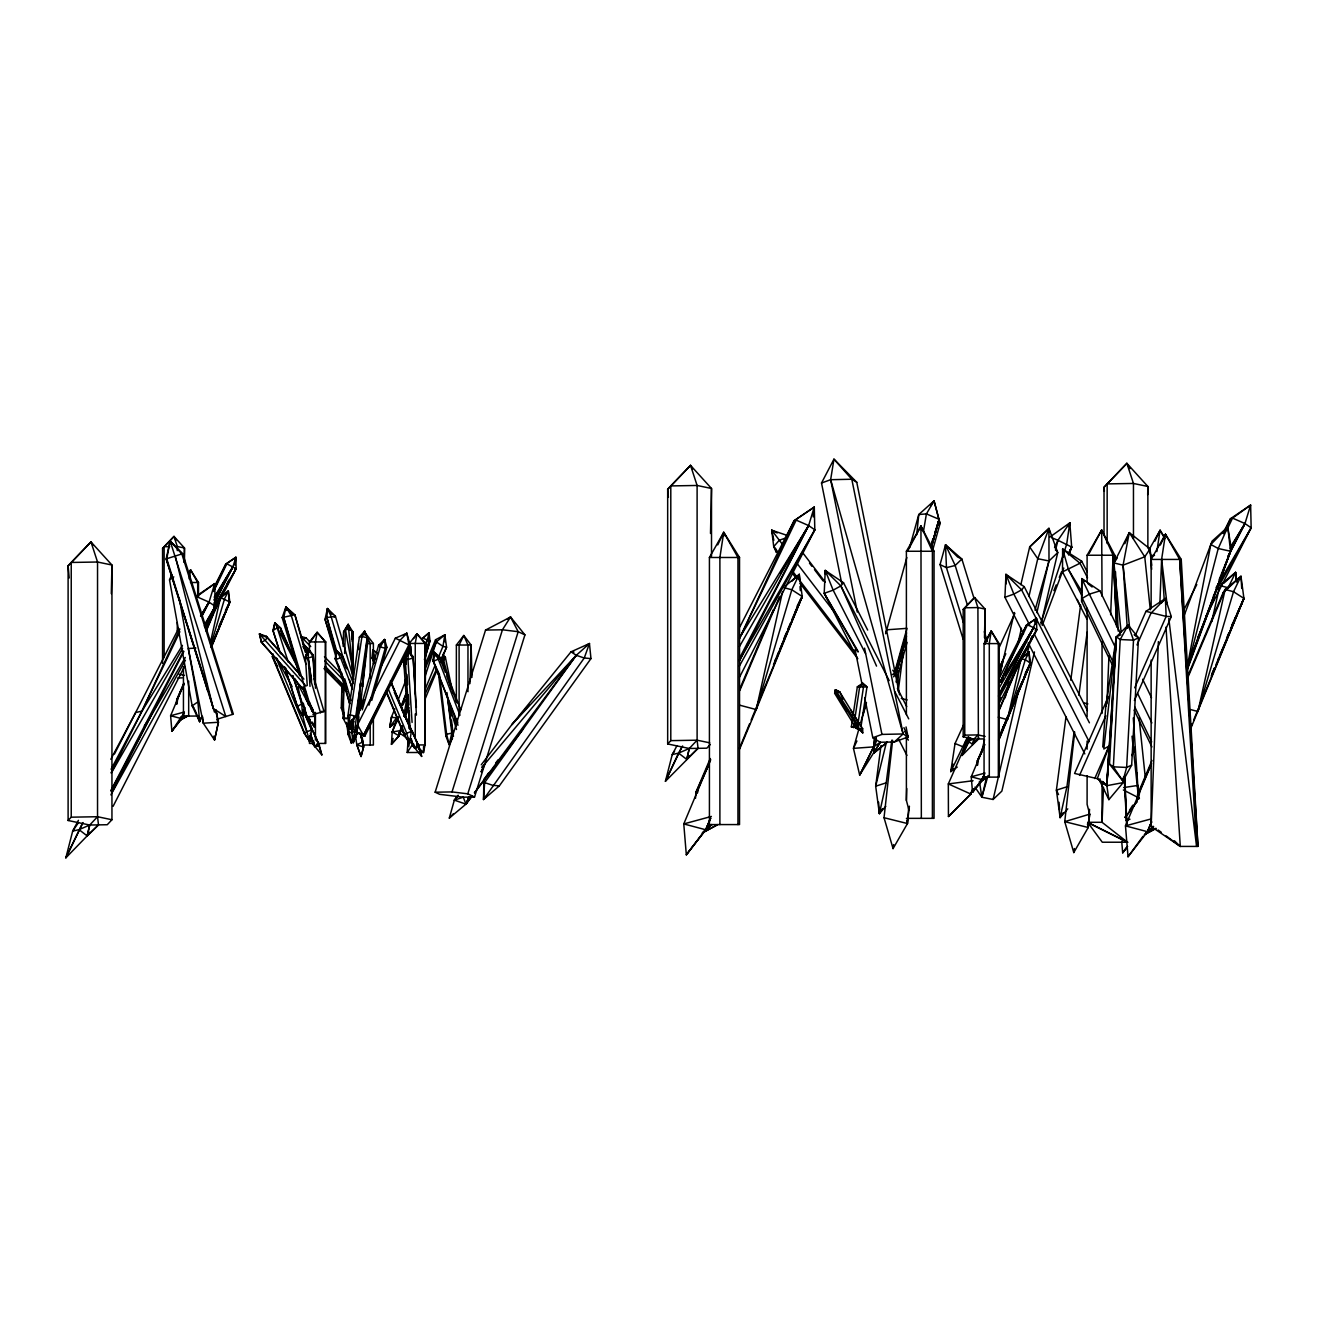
<?xml version="1.0" encoding="UTF-8"?>
<svg xmlns="http://www.w3.org/2000/svg" width="1317" height="1317" viewBox="0 0 1317 1317"><rect width="100%" height="100%" fill="white"/><g stroke="black" fill="none" stroke-linecap="round" stroke-linejoin="round"><path stroke-width="1.5" d="M424.733 687.869L425.572 643.437L409.258 643.437L416.962 633.872L425.572 643.437L425.029 744.928L423.481 752.501L407.2 752.501L408.221 738.524M1111.894 664.081L1081.652 601.49L1081.767 578.607L1099.925 590.889L1120.388 633.23M1086.937 619.122L1062.49 571.891L1062.638 549.008L1081.669 561.174L1087.315 572.072M409.85 728.647L409.357 714.423L408.961 728.564M470.811 667.258L471.14 645.034L463.798 635.469L456.373 645.034L456.373 701.829M408.286 746.426L408.402 740.368M408.682 724.218L408.912 710.077M481.265 764.815L511.836 724.679L571.018 651.833L589.44 643.536L590.971 658.599L499.341 785.887L483.52 799.501L483.866 779.516L488.558 772.98M349.976 721.914L348.495 728.581L351.853 719.658L348.495 728.581L343.194 718.423L343.786 687.704M343.556 631.995L348.182 624.373L353.368 676.823L352.561 631.403L348.182 624.373L343.556 631.995L343.128 646.367M418.674 749.258L423.481 752.501L423.597 746.426M111.303 593.671L111.945 565.026L90.972 541.913L68.105 565.783L68.105 820.491L89.721 825.035L107.253 824.722L111.945 819.75L111.945 565.026L97.54 562.013L71.233 562.458L71.233 817.182L68.105 820.491M184.166 562.326L184.479 548.004L173.992 536.447L162.567 548.382L162.567 663.422M710.505 533.484L711.509 488.492L690.536 465.378L667.67 489.233L667.67 743.957L689.285 748.484L706.817 748.188L710.34 744.451M984.474 637.708L985.116 609.08L974.629 597.523L963.188 609.458L963.188 736.812L974.004 739.084L982.762 738.919M1147.683 494.649L1147.864 486.483L1126.875 463.354L1104.025 487.224L1104.025 534.472M352.314 641.494L352.561 631.403L348.989 629.328L345.383 629.575L344.659 653.462M344 713.419L344.346 717.485L341.268 707.97L341.943 685.383M344.346 717.485L343.095 705.55L343.638 687.458M352.314 639.371L352.561 631.403L352.577 678.057M469.939 683.605L471.14 645.034L456.373 645.034M908.96 810.218L906.392 800.39L906.754 788.521M1134.447 751.727L1134.563 747.727M352.298 639.552L352.561 631.403M359.442 704.595L356.775 734.162L353.269 742.739L351.804 732.91L353.466 719.115M362.834 678.749L363.031 672.691M408.418 746.509L408.714 738.524M1158.384 641.609L1151.14 826.516L1180.295 846.419L1197.976 846.419L1181.234 559.429L1165.446 534.258L1151.14 559.429L1151.14 608.734M1159.915 602.577L1161.61 559.429L1165.446 534.258L1179.67 559.429L1197.976 846.419M1103.498 787.368L1102.049 822.302L1127.5 842.221L1088.945 823.207M1107.153 699.031L1108.947 655.899M1110.643 614.809L1113.112 555.231L1101.671 530.043L1087.101 555.231L1087.101 581.768M897.799 687.244L898.474 670.83M857.663 658.895L824.212 593.325L825.232 570.442L843.522 582.723L867.673 630.069M1023.507 633.707L1004.92 597.292L1005.958 574.393L1024.231 586.674L1087.414 710.538M364.43 634.81L364.628 631.123L359.343 637.198L347.918 715.674L348.61 725.634L355.771 716.234L367.196 637.757L364.628 631.123L361.961 636.506L348.61 725.634L351.688 720.514M1109.49 764.123L1116.355 636.852L1128.159 625.081L1138.514 637.84L1131.665 765.111L1122.924 781.047L1109.49 764.123L1113.359 766.84L1122.924 781.047L1126.644 767.432L1133.509 640.144L1128.159 625.081L1120.207 639.552L1113.359 766.84L1126.644 767.432L1131.665 765.111M1123.45 778.528L1123.154 782.611L1108.881 799.633L1106.856 785.673L1116.355 636.852L1120.849 634.778M336.263 652.837L326.912 617.591L327.423 608.536L335.407 616.158L353.812 679.374M401.257 726.424L399.051 735.775L391.445 744.335L392.203 731.939L397.75 716.794M456.736 720.086L456.489 724.136L456.373 720.086M315.125 683.556L313.248 655.092L308.688 649.215L308.162 657.924L310.022 686.371M416.386 707.427L413.061 656.59L408.484 650.73L407.957 659.422L412.089 722.44M353.351 683.49L343.013 656.689L336.609 650.812L336.065 659.521L346.404 686.305M176.412 703.887L176.676 699.969L183.787 683.177M695.508 798.3L695.886 792.422L710.258 758.51M977.049 764.963L977.296 761.045L984.425 744.253M1137.098 802.201L1137.592 794.365L1151.98 760.452M485.973 796.324L483.52 799.501L484.64 782.594L483.866 779.516M359.623 710.9L362.554 686.848L360.611 682.996L357.417 728.943L351.804 732.91L353.549 726.013M908.697 807.354L907.479 823.553L893.058 848.592L884.036 817.709L892.63 740.286M1089.554 809.28L1088.204 827.504L1073.783 852.56L1064.745 821.66L1074.688 732.022M1102.757 747.019L1105.803 706.225L1116.355 636.852L1120.207 639.552L1133.509 640.144L1138.514 637.84L1134.167 634.794M1112.404 710.225L1106.774 785.689L1123.154 782.611M1180.641 567.561L1181.234 559.429L1151.14 559.429M408.649 746.426L408.961 742.393M357.384 726.474L356.775 734.195L353.269 742.739L360.611 682.996M348.61 725.634L348.923 721.815M359.343 637.198L361.961 636.506L367.196 637.757L362.554 686.848L368.069 639.288L364.628 631.123L362.241 636.144M424.765 651.52L425.572 643.437M916.681 534.85L918.789 514.519L934.049 500.855L940.058 523.59L932.913 549.337M377.765 653.611L372.859 649.857L371.987 657.825L374.324 663.422M214.062 589.539L214.72 583.629L196.217 596.14M235.002 565.191L235.875 557.305L225.767 564.137L213.815 587.547M813.198 516.939L814.285 507.078L794.085 520.742L739.874 626.876M909.405 806.185L907.38 823.52M1035.853 624.291L1036.495 618.381L1026.404 625.196L998.796 679.243M358.882 716.909L356.775 734.195L354.833 730.342M177.005 704.068L177.729 698.306L184.034 683.457M697.533 792.916L698.026 789.064L710.604 759.382M977.626 765.144L978.366 759.366L984.655 744.533M1139.238 794.859L1139.732 791.007L1151.535 763.185M353.582 727.346L351.804 732.91L352.182 729.865L349.878 728.795L353.532 721.535M856.034 725.502L858.404 728.285L859.046 723.346L839.736 691.919L835.422 689.762L834.665 693.335L853.959 724.778L858.404 728.285L857.729 724.35L835.422 689.762L834.665 693.335L839.736 691.919L842.929 699.064M881.007 745.488L875.673 786.2L879.394 813.61L885.781 806.333M882.439 808.72L879.394 813.61L886.209 782.841L891.79 740.17M898.178 691.392L903.248 652.656M1065.98 716.876L1056.399 790.151L1060.103 817.577L1067.774 808.836M1070.787 680.231L1080.631 604.915M1063.148 812.671L1060.103 817.577L1066.918 786.792L1074.096 731.939M1078.886 695.343L1087.151 632.16M351.787 732.927L353.927 716.827M277.607 666.616L272.175 656.327L304.112 732.894L309.791 741.619L311.52 729.931L303.256 710.11M386.013 691.441L403.924 734.409L409.603 743.134L411.316 731.429L390.902 682.453M1049.962 536.99L1069.816 522.833L1066.655 544.3L1041.072 622.529M893.058 848.592L893.667 844.592M1073.783 852.56L1074.376 848.56M1122.924 781.047L1123.516 777.046M850.864 710.044L862.651 728.68L862.783 732.878L857.383 727.725L851.342 726.885L852.543 718.884M853.136 714.868L857.334 686.848L862.635 683.21L866.965 686.964L860.956 727M853.531 727.675L854.14 723.659M855.029 717.633L859.54 687.622L862.635 683.21L866.965 686.964L857.334 686.848L859.721 686.371M857.976 723.708L863.376 687.672L862.635 683.21L860.692 685.317M189.22 578.92L190.586 569.915L198.488 582.509L198.488 596.897M957.278 767.07L950.792 771.564L955.039 743.512L963.583 724.91M998.335 777.112L998.335 643.585L991.224 630.991L984.062 643.585L984.062 777.112L999.126 777.112L999.126 643.585L991.224 630.991L989.297 643.585L989.297 777.112M1156.836 551.609L1160.079 530.29L1164.294 537.007M1069.174 526.849L1069.816 522.833L1057.963 540.283L1054.555 547.724M857.301 612.076L830.648 479.701L833.957 459.156L856.758 482.269L899.577 694.866M424.749 665.776L435.532 639.766L444.833 634.843L442.956 646.367L438.248 657.693M875.163 745.126L876.151 739.1M394.804 708.925L391.363 717.288L389.717 727.247L397.125 721.551M875.081 745.109L876.068 739.084M923.349 531.969L926.411 513.893L934.049 500.855L940.058 523.59M317.397 743.43L325.776 743.43L325.776 641.939L317.15 632.358L315.438 641.939L315.438 688.264M417.209 744.928L425.029 744.928L425.029 643.437L416.962 633.872L415.25 643.437L415.25 693.796M273.557 629.97L274.858 622.776L280.455 627.732L298.646 669.415L274.858 622.776L272.948 630.382L279.517 651.257M335.127 658.714L336.609 650.812L343.013 656.689L336.065 659.521L335.127 658.714L346.947 689.318M346.848 718.687L343.194 718.423L344.297 712.53M401.669 727.017L401.01 730.54L392.203 731.939L398.672 717.024M403.743 715.888L407.002 698.29M195.887 648.063L188.298 648.524L203.262 723.198L214.556 740.039L218.359 722.292L216.762 719.362L233.339 714.143L182.75 553.667L170.14 541.007L166.765 558.704L207.724 690.915M1127.286 628.324L1123.072 565.174L1129.295 532.611L1150.037 548.959L1151.749 565.256M1187.457 665.595L1210.817 544.481L1227.757 527.047L1231.379 549.074L1188.346 663.817M391.808 716.58L389.717 727.247L396.549 717.831L391.363 717.288M300.046 675.67L283.764 617.722L285.921 606.923L294.876 614.743L307.124 655.389M408.665 645.791L410.641 654.977L410.641 646.482L408.55 643.783M1081.652 601.49L1081.767 578.607L1084.731 581.011M1000.196 673.316L1003.241 659.34L999.142 668.641L1005.809 653.759M424.65 651.141L429.062 632.736L422.066 638.794L429.062 632.736L429.968 640.885L424.551 659.916M232.45 714.423L181.845 553.947L170.14 541.007L166.156 558.902L214.49 712.168M331.917 614.38L327.423 608.536L325.036 619.319L336.461 658.566M357.368 717.995L358.998 710.62L362.834 703.508M210.341 642.811L220.021 599.515M739.693 748.945L756.205 709.567L782.578 591.547M998.286 717.189L1007.456 719.625L1021.087 658.599L1028.989 652.03L1030.47 663.077L998.961 739.891M1211.772 621.542L1219.361 587.53M1190.584 709.567L1197.927 711.509L1225.172 589.489L1240.976 576.319L1243.923 598.412L1190.058 730.26M353.17 735.429L351.392 743.232L348.116 734.507L346.684 722.407M314.714 684.61L312.886 656.706L308.688 649.215L305.379 657.117L307.24 685.581M310.203 719.757L309.643 722.16L309.38 718.094M413.061 656.59L416.419 715.131M357.631 714.472L363.311 703.541M981.28 753.522L984.54 739.611M998.977 678.041L1014.337 612.487M1020.84 584.682L1029.68 546.934L1048.941 528.397L1057.749 552.58L1040.973 624.143M1034.454 651.964L1001.858 791.105L993.1 799.485L981.873 797.229L986.532 777.343M1005.167 697.845L1008.888 681.943M1017.745 644.178L1021.465 628.275M1028.923 596.469L1037.763 558.704L1048.941 528.397L1049.698 532.019M993.1 799.485L1019.177 688.182M1027.095 654.384L1029.433 644.457M1036.874 612.652L1048.991 560.976L1048.941 528.397L1029.68 546.934L1037.763 558.704L1048.991 560.976L1057.749 552.58L1055.592 549.452M78.411 820.326L72.682 831.109L65.85 857.844L87.136 835.916L89.721 825.035L97.54 816.721L97.54 562.013L90.972 541.913L68.105 565.783L69.192 577.982M886.292 742.837L875.673 786.2L886.209 782.841M1108.239 696.38L1105.803 706.225L1107.218 702.405M347.276 627.979L348.182 624.373L350.075 629.559M1055.493 550.21L1057.963 540.283L1051.559 537.649M171.836 574.492L169.514 579.908L192.167 705.879L199.624 721.65L200.513 718.127M1187.424 667.703L1218.225 548.514L1227.757 527.047L1230.555 551.263L1187.292 669.843M963.122 639.14L940.058 564.581L945.524 544.81L961.871 559.05L974.004 598.297M424.486 659.373L429.968 640.885L422.51 638.103M863.178 714.489L866.471 702.669M906.837 557.503L885.633 633.74L886.736 629.806L907.001 628.341L894.391 673.234M909.553 547.74L918.789 514.519L926.411 513.893L939.169 519.342L931.563 546.703M895.609 675.983L906.014 638.564L895.461 676.115M896.021 681.976L907.034 642.383M895.428 675.884L906.508 636.259M931.415 547.082L939.169 519.342L934.79 532.99M284.538 666.846L297.708 707.756L302.531 715.888L304.885 707.476M472.079 796.11L465.971 804.144L449.311 818.087L454.349 800.143L458.02 795.32M859.013 728.581L853.465 748.352L859.672 775.087L880.266 742.261L894.358 741.965L908.072 736.977L906.047 726.951M860.676 722.654L866.224 702.899M876.365 737.487L873.731 746.887L859.672 775.087L873.632 746.887L874.537 738.821L873.747 753.143L887.312 742.113L873.747 753.143L873.632 746.92L880.266 742.261L872.809 737.734L864.726 697.615M360.611 708.266L378.572 645.363L384.63 639.469L386.902 647.322L371.756 700.414M362.274 709.896L380.234 646.993L384.63 639.469L385.239 648.162L368.958 705.188M974.959 787.138L981.873 797.229L988.03 775.565M1035.014 610.183L1048.991 560.976M393.125 738.442L391.445 744.335L399.084 735.791L402.409 726.704M876.003 738.985L873.731 746.887L853.465 748.352L856.923 741.01M894.687 673.975L906.524 632.868M931.284 546.753L939.169 519.342L931.119 546.588M953.541 768.865L950.792 771.564L952.965 764.074M210.852 645.034L224.631 598.659L228.351 590.954L229.833 602.001L211.428 647.24M404.352 716.036L407.414 706.521M756.205 709.567L791.813 589.769L799.271 574.377L802.218 596.486L756.205 709.567L739.71 705.188M1007.456 719.625L1025.268 659.718L1028.989 652.03L1029.762 664.196L1009.184 712.711M1197.927 711.509L1233.519 591.712L1240.976 576.319L1241.733 588.485M214.72 583.629L209.041 602.116L202.505 614.924L209.041 602.116L196.628 596.667L214.72 583.629L215.231 606.363L205.024 626.349M214.753 588.008L225.767 564.137L235.875 557.305L233.027 566.557L213.716 604.371M739.726 638.185L794.085 520.742L814.285 507.078L808.622 525.565L739.611 660.673M435.137 792.208L485.545 630.069L510.552 616.998L524.923 634.876L474.532 797.015L463.271 797.197L439.631 794.316L435.137 792.208L452.027 791.912L467.782 793.838L474.532 797.015M452.027 791.912L502.435 629.789L510.552 616.998L518.19 631.699L524.923 634.876M467.782 793.838L518.19 631.699L502.435 629.789L485.545 630.069M931.662 542.736L932.913 538.834M88.453 832.048L87.202 835.933L79.02 829.644L72.682 831.109L78.46 822.631M357.796 714.341L358.998 710.62M402.195 726.161L399.084 735.791L392.203 731.939M424.996 655.323L429.309 641.939L429.062 632.736M424.947 676.823L436.322 641.889L444.833 634.843L446.578 647.223L440.322 662.319M424.798 655.224L429.309 641.939L427.103 647.585M411.348 738.821L412.254 744.928L421.654 756.419L419.168 746.904L417.291 746.525L416.929 741.833L402.097 710.225M971.995 790.612L970.81 794.036L948.438 816.524L948.322 783.928L968.818 737.438M299.634 675.637L282.151 617.607L285.921 606.923L292.456 614.562M585.95 645.709L589.44 643.536L584.254 658.006L483.52 799.501M401.224 707.328L406.08 694.075M1187.572 667.917L1230.555 551.263L1218.225 548.514L1210.817 544.481M404.056 716.069L407.299 708.562M1131.912 755.563L1134.76 747.891M1188.28 664.459L1230.555 551.263L1219.065 579.875M1042.241 625.46L1063.774 568.088M1068.795 554.704L1071.676 547.065L1069.816 522.833M1133.328 751.019L1134.76 747.216M1183.44 617.459L1212.052 541.188L1227.757 527.047L1226.094 530.603M425.737 651.388L429.309 641.939M398.096 700.051L406.344 678.996M400.878 706.752L405.932 693.829M425.045 645.017L427.251 639.354M1124.817 543.74L1129.295 532.611L1144.753 556.795L1150.301 609.804M972.325 790.332L970.81 794.036L948.438 816.524M1053.88 590.609L1056.201 584.929M1059.296 577.356L1061.617 571.677M1068.581 554.638L1071.676 547.065L1057.963 540.283M183.952 713.007L181.614 718.654L171.885 731.182L170.617 715.724L184.001 683.803M211.164 647.157L229.833 602.001L220.466 597.539L228.351 590.954L229.125 603.12L225.487 610.462M710.571 760.074L683.77 823.932L686.322 854.815L705.78 829.776L710.439 818.483M739.347 748.583L749.554 723.873M751.134 720.07L802.218 596.486L791.813 589.769L783.467 587.547M984.573 774.083L982.252 779.73L972.522 792.241L971.238 776.8L984.639 744.862M998.582 740.22L1030.47 663.077L1025.268 659.718L1021.087 658.599L998.846 711.081M1151.371 822.318L1147.486 831.718L1128.027 856.758L1125.475 825.874L1151.486 763.893M1189.695 729.618L1192.05 723.906M1193.63 720.103L1243.923 598.412L1233.519 591.712L1225.172 589.489L1223.049 592.831L1187.918 675.703M403.973 715.855L407.793 706.653M405.159 717.041L409.044 707.641M424.634 670.073L436.322 641.889L435.532 639.766M424.947 689.795L435.12 665.25M424.65 700.084L437.178 669.876M308.688 649.215L305.379 657.117L308.162 657.924L312.886 656.706L313.248 655.092L314.895 683.803M408.484 650.73L405.192 658.615L407.957 659.422L412.682 658.204L408.484 650.73L405.192 658.615L409.455 723.675M181.565 716.448L179.985 720.201L187.623 716.053L179.935 720.169L183.721 713.649L181.565 718.638L171.885 731.182L181.516 716.415M711.378 816.441L683.77 823.932L705.78 829.776L710.67 818.104M998.747 738.063L1001.101 732.433L998.747 737.866M773.507 664.558L775.894 658.879M777.491 655.109L802.218 596.486L797.164 606.05M998.813 738.113L1030.47 663.077L1025.219 673.366M1211.228 675.95L1214.406 668.394M1216.003 664.608L1218.406 658.928M1220.003 655.158L1243.923 598.412L1234.523 619.484M206.736 629.065L213.074 614.134M206.16 631.271L218.869 601.293M739.808 688.824L773.359 609.722M739.775 690.602L779.499 596.914M784.027 638.268L786.414 632.604M788.01 628.851L790.414 623.188M792.011 619.434L800.802 598.708M775.203 660.196L778.38 652.689M779.96 648.952L802.218 596.486L794.628 613.36M999.455 708.793L1013.695 675.209M1001.266 731.363L1003.653 725.766M1005.233 722.029L1007.604 716.432M1006.632 719.296L1030.47 663.077L1023.786 677.926M1197.565 638.004L1214.258 598.642M1187.045 679.44L1225.172 589.489M1226.539 638.317L1228.926 632.67M1230.522 628.9L1232.926 623.254M1212.134 673.382L1214.521 667.752M1217.698 660.261L1243.923 598.412L1237.173 613.426M710.67 818.104L705.682 829.743L686.322 854.815L704.661 830.797M347.902 724.745L348.116 734.507L347.441 724.334M444.29 659.85L445.393 657.298L442.891 654.384M452.571 738.096L449.163 744.731L445.887 736.005L446.628 734.31L439.648 675.868M1068.4 554.539L1071.676 547.065L1069.108 552.646M194.949 709.847L199.624 721.65L202.077 716.069M973.082 788.867L970.81 794.036L948.322 783.928L973.082 780.718M1108.223 697.055L1074.573 773.458L1097.324 778.643L1106.856 785.673L1102.691 781.508M1135.303 635.551L1145.971 611.318L1165.397 598.527L1171.307 616.603L1134.381 700.479M1079.545 775.384L1105.803 715.74M1136.999 644.935L1150.943 613.245L1165.397 598.527L1166.154 616.422L1134.711 687.803M1094.74 778.545L1109.062 746.031L1103.827 748.978L1116.355 636.852L1106.774 785.689L1097.324 778.643L1109.062 746.031L1106.774 785.689L1102.658 781.524M218.984 626.135L229.833 602.001L229.125 603.12M1069.141 552.679L1071.676 547.065M1017.119 692.775L1022.124 681.646M1232.119 624.686L1235.494 617.179M970.695 793.986L973.016 788.834M424.716 694.849L436.487 669.201M440.701 660.047L446.578 647.223L442.956 646.367L436.322 641.889M998.648 648.622L1014.897 613.261M950.792 771.564L967.32 737.504M179.886 628.999L141.973 711.098L111.105 772.832M1034.685 621.706L1036.495 618.381L1033.664 627.616L1000.13 682.107L1026.404 625.196L1036.495 618.381L1036.759 629.74L998.681 704.282M1223.542 533.648L1230.44 518.733L1250.64 505.07L1251.15 527.804L1205.648 616.883M83.07 822.565L65.85 857.844L82.51 823.076M970.399 738.096L962.068 755.481L978.383 739.002L977.905 607.565L974.629 597.523L963.188 609.458M682.074 746.525L665.414 781.31L698.059 748.336L697.105 740.187L697.105 485.463L690.536 465.378L667.67 489.233L668.394 497.382M970.613 737.964L962.068 755.481L965.476 742.113L968.341 736.73M183.639 685.103L176.676 699.969L177.729 698.306M708.085 766.395L695.886 792.422L698.026 789.064M984.276 746.163L977.296 761.045L978.366 759.366M469.362 796.917L465.971 804.144L454.349 800.143L458.283 795.468M481.248 771.696L484.64 764.486L481.874 767.449L576.27 655.306L589.44 643.536M188.891 573.521L190.586 569.915L197.698 582.509L197.698 596.897M717.749 544.892L723.741 532.315L739.528 557.486L739.528 824.574L709.419 824.574L709.419 557.486L723.741 532.315L737.948 557.486L737.948 824.574M985.248 643.585L991.224 630.991M1154.96 541.089L1160.079 530.29L1164.821 538.686M1160.326 545.04L1165.446 534.258M179.869 631.732L141.973 711.098L111.089 769.26M213.601 591.514L226.82 563.824L236.122 568.681L205.485 628.67M739.611 638.202L796.192 520.116L808.622 525.565L814.811 529.813L739.594 677.07M1000.13 682.107L1027.458 624.9L1033.664 627.616L1036.759 629.74L999.34 697.351M1227.246 529.187L1232.531 518.108L1250.64 505.07L1244.96 523.557L1228.135 556.498M481.133 771.746L484.64 764.486M1236.959 582.41L1235.609 572.368L1228.168 587.761L1219.822 585.522M402.755 705.204L405.406 699.804M893.601 676.839L895.247 673.497L892.745 670.238M357.17 714.258L364.463 699.755M379.905 668.954L395.363 638.169L406.838 633.247L410.278 645.626L364.793 736.252L357.862 733.075M356.018 727.873L371.394 697.253M373.238 693.582L399.989 640.292L406.838 633.247L408.928 644.754L363.443 735.396L364.793 736.252L355.59 731.84M405.488 712.217L403.759 715.658L405.488 712.217L405.916 714.604M1129.295 532.611L1113.902 562.919L1121.146 632.226M114.48 753.999L178.635 628.39M111.517 793.064L183.82 651.52M113.097 806.317L184.594 666.353M204.843 627.304L206.703 623.682M227.133 583.678L228.977 580.04M998.813 695.837L1033.664 627.616L1014.963 659.126M998.977 701.105L1000.838 697.467M1021.268 657.479L1023.111 653.841M1030.553 639.288L1032.396 635.667M1183.703 610.215L1196.791 584.6M1222.966 533.369L1230.44 518.733L1232.531 518.108L1244.96 523.557L1251.15 527.804L1213.385 596.041M353.96 738.244L351.392 743.232L347.803 724.712M110.809 790.628L183.54 651.042M214.292 602.528L233.027 566.557L214.177 597.21M841.711 583.299L821.512 483.01L833.957 459.156L851.803 479.24L856.758 482.269M739.66 657.891L808.622 525.565L741.537 634.564M998.977 694.174L1033.664 627.616L999.438 687.507M1227.954 556.186L1244.96 523.557L1231.115 546.045M1027.161 655.52L1028.989 652.03L1024.511 656.146M110.842 759.267L135.635 712.563L141.973 711.098L182.437 645.363M111.056 791.04L150.171 717.386L185.285 657.463M353.746 721.535L349.878 728.795L351.902 730.079M677.02 745.587L672.246 754.575L665.414 781.31L678.551 753.11L672.246 754.575L674.567 751.167M739.232 660.607L814.811 529.813L814.285 507.078M998.5 696.034L1036.759 629.74L1035.195 630.201M907.479 551.263L920.962 526.092L934.049 551.263L934.049 818.351L906.392 818.351M1089.159 553.42L1101.671 530.043L1114.758 555.231L1115.038 561.371M110.891 794.892L185.417 660.229M204.3 626.118L236.122 568.681L235.875 557.305M739.265 666.287L814.811 529.813M188.808 573.076L190.586 569.915M1148.638 550.44L1160.079 530.29M111.418 772.931L182.602 648.376M200.908 616.34L209.041 602.116L215.231 606.363L204.909 623.978M213.897 600.025L233.027 566.557L215.379 596.305M698.059 748.336L686.7 759.366L678.584 753.11L682.634 746.015M739.463 646.565L808.622 525.565L780.273 573.307M1230.72 548.465L1244.96 523.557L1230.276 548.316M906.392 714.621L906.392 551.263L920.962 526.092L932.403 551.263L932.403 818.351M213.766 606.841L236.122 568.681L234.558 569.142M1216.035 587.728L1251.15 527.804M200.661 616.257L209.041 602.116L200.53 615.944M1001.463 681.877L1003.538 678.37M1005.628 674.88L1008.74 669.629M1010.814 666.122L1012.888 662.616M873.747 753.143L880.266 742.261M1137.592 794.365L1139.732 791.007M1124.998 817.297L1127.22 813.84M1129.443 810.399L1132.768 805.23M407.2 752.501L412.254 744.928L414.641 748.072L419.168 746.904L416.929 741.833M1117.293 557.881L1113.902 562.919L1123.072 565.174L1144.753 556.795L1150.037 548.959L1151.667 569.306M144.376 725.881L150.171 717.386M747.414 644.243L749.735 640.852M968.9 737.108L965.476 742.113L974.004 739.084L977.905 734.919L985.116 736.433M1001.941 688.61L1004.229 685.252M930.576 505.86L934.049 500.855M310.252 641.939L317.15 632.358L325.233 641.939L325.233 743.43M413.505 638.646L416.962 633.872M495.62 763.185L497.974 759.909M590.971 658.599L584.254 658.006L576.27 655.306L484.64 782.594L492.624 785.294L499.341 785.887M978.564 737.833L976.358 740.878L978.679 738.096M985.248 777.112L980.572 781.244L972.522 792.241L985.248 777.112L980.622 781.261L984.342 774.725L982.202 779.713L971.238 776.8L985.05 773.063M1126.117 848.099L1122.677 852.807L1121.705 841.217M1128.027 856.758L1142.991 836.328M472.029 795.962L465.971 804.144L463.271 797.197L454.349 800.143M474.449 792.702L576.27 655.306L571.018 651.833L573.998 652.096M1135.863 803.041L1125.146 817.511L1135.929 803.074M341.268 707.97L343.095 705.55M474.532 792.9L523.442 728.68M384.63 639.469L381.057 644.095L378.572 645.363L380.234 646.993L385.239 648.162L386.902 647.322M309.446 652.08L309.446 641.939L317.15 632.358M1081.669 561.174L1080.006 563.248L1062.49 571.891M857.663 651.701L824.212 593.325L833.151 590.148L840.872 585.9L843.522 582.723M1024.231 586.674L1021.58 589.868L1013.86 594.099L1004.92 597.292M529.434 704.644L511.836 724.679L576.27 655.306M1161.495 602.89L1165.397 598.527M449.311 818.087L453.278 813.84M667.67 743.957L670.797 740.631L670.797 485.924L697.105 485.463L711.509 488.492L711.509 556.284M709.715 742.821L697.105 740.187L689.285 748.484L678.584 753.11M963.188 736.812L964.752 735.149L964.752 607.795L977.905 607.565L985.116 609.08L985.116 643.997M162.567 548.382L173.992 536.447L176.034 539.97M1129.937 468.622L1126.875 463.354L1104.025 487.224L1104.387 491.29M410.624 738.936L414.641 748.072L417.917 744.681L397.8 698.998L409.62 725.223M71.233 817.182L97.54 816.721L98.495 824.886L87.202 835.933L89.721 825.035L79.02 829.644M87.136 835.916L98.495 824.886M978.383 739.002L972.703 744.517L968.654 741.389L968.884 742.64L968.654 741.389M222.375 596.469L228.351 590.954M791.797 581.258L799.271 574.377L799.649 580.468M1223.658 583.382L1235.609 572.368L1236.12 580.484M1223.049 592.831L1240.976 576.319M894.358 741.965L903.1 733.964L851.803 479.24L830.648 479.701L821.512 483.01M334.156 617.311L335.407 616.158L326.912 617.591L325.036 619.319L335.193 650.219M179.985 720.201L184.61 716.053L181.614 718.654L170.617 715.724L184.413 711.987M711.773 824.574L702.521 832.854L717.798 824.574L702.422 832.821L711.773 824.574L705.78 829.776M1145.543 833.612L1153.494 826.516L1151.14 826.516L1151.14 660.097M179.935 720.169L184.61 716.053M1146.811 832.41L1153.494 826.516L1145.214 833.743L1147.486 831.718L1151.684 821.726L1147.387 831.685L1125.475 825.874L1151.107 818.927M785.047 586.23L799.271 574.377M1221.402 584.221L1235.609 572.368M854.848 724.103L853.959 724.778L859.046 723.346M507.391 619.336L510.552 616.998M169.514 579.908L173.795 576.895M179.227 598.083L197.896 701.862L192.167 705.879L194.274 708.167M403.693 635.304L406.838 633.247M375.724 652.195L372.859 649.857L374.571 656.129L371.987 657.825L374.719 662.714M311.52 729.931L304.112 732.894L309.791 741.619L309.182 738.31M300.704 637.444L303.667 639.338L306.087 637.905L310.335 642.235M282.118 633.609L280.455 627.732L277.278 627.962L272.948 630.382L280.472 653.775M980.622 781.261L988.26 777.112L980.572 781.244M1144.226 834.797L1156.112 828.36L1145.839 833.842M362.274 737.866L363.591 747.002L361.056 756.518L356.808 744.78L362.866 741.932L360.446 733.75L363.558 746.986L361.056 756.518L356.808 744.78L355.36 734.853M312.936 714.505L324.048 711.526L314.121 678.617M872.809 737.734L881.946 734.409L903.1 733.964L908.072 736.977L903.923 727.659M784.751 538.34L779.285 540.25L773.721 546.621L776.322 552.35L775.483 548.333M891.609 674.765L895.247 673.497L896.976 677.317L894.473 674.057M1066.918 786.792L1056.399 790.151L1058.539 794.612M182.75 553.667L166.156 558.902L207.213 686.997L205.814 681.021M1099.925 590.889L1089.62 594.066L1082.311 598.313L1113.425 662.747M1126.035 820.31L1129.97 819.24M410.147 648.935L407.019 649.775L407.447 655.85M347.918 715.674L350.536 714.983L355.771 716.234M411.316 731.429L403.924 734.409L409.603 743.134L408.978 739.808M410.641 738.722L414.641 748.072L419.135 746.904L415.629 739.627M348.857 732.812L352.33 731.956M282.151 617.607L294.876 614.743L305.248 652.195M851.342 726.885L853.729 726.408M862.651 728.68L858.47 729.437L855.457 727.692L855.095 723.675M1123.615 787.566L1137.015 785.574M343.194 718.423L348.807 718.094M169.761 546.637L164.131 546.72L164.131 657.644M177.762 677.942L182.141 677.86M964.752 735.149L977.905 734.919M670.797 740.631L697.105 740.187M906.392 551.263L934.049 551.263M1087.101 555.231L1114.758 555.231L1114.824 561.371M1151.009 555.478L1154.499 555.478M709.419 557.486L739.528 557.486M190.471 582.509L198.488 582.509M309.446 641.939L325.776 641.939M366.653 643.536L373.386 643.536L373.386 651.652M984.062 643.585L999.126 643.585M198.488 716.053L183.442 716.053L183.442 666.748M313.512 743.43L309.446 743.43L309.446 737.322M363.113 745.027L373.386 745.027L373.386 716.613M1088.978 822.302L1102.049 822.302L1102.049 783.269M1127.747 842.221L1102.28 842.221L1088.78 823.833M1171.307 616.603L1166.154 616.422L1145.971 611.318M321.628 711.361L324.048 711.526M839.736 691.919L835.422 689.762L836.394 693.483L858.404 728.285M417.291 746.525L419.152 746.887L417.917 744.681L421.654 756.419M173.992 536.447L177.285 546.506L184.479 548.004L184.479 562.392M179.079 674.238L184.479 675.374M97.54 816.721L111.945 819.75M1083.94 702.916L1087.858 703.887M901.289 698.471L907.15 699.936M884.036 817.709L907.479 823.553L906.754 820.079M301.083 636.473L306.087 637.905M444.109 668.493L442.677 656.459L445.393 657.298L452.719 692.923M356.808 744.78L363.591 747.002L361.286 734.985M778.726 553.14L773.721 546.621L771.729 530.208L786.529 535.196M306.268 692.89L261.474 642.35L259.449 633.938L266.38 636.292L300.309 674.6M955.039 743.512L963.04 746.805M395.363 638.169L410.278 645.626L363.443 735.396L356.66 732.104M940.058 564.581L946.446 567.676L955.171 565.47L961.871 559.05L957.607 556.976L945.524 544.81L946.446 567.676L963.435 622.628M266.38 636.292L267.285 637.741L265.326 640.161L261.474 642.35L259.449 633.938L267.285 637.741L303.931 679.111M773.82 540.283L771.729 530.208L777.244 532.957M1087.644 822.302L1127.5 842.221M356.281 731.824L363.443 735.396L357.549 724.827M416.551 745.587L419.168 746.904M1123.352 789.97L1139.435 798.201M399.051 735.775L398.722 732.515L405.356 736.993M855.457 727.692L858.454 729.437L855.227 724.35L858.454 729.437L857.383 727.725M1099.909 778.742L1100.172 781.689L1106.856 785.673M207.773 688.956L213.354 708.579L225.816 716.514L170.14 541.007M1158.219 830.023L1161.38 832.377M1166.105 835.883L1180.295 846.419L1166.006 627.09M1087.677 583.415L1092.106 587.003M1063.576 556.926L1062.638 549.008L1080.006 563.248L1087.529 577.784M458.003 725.272L432.898 660.212L434.363 652.327L440.783 658.204L460.72 709.863M417.983 747.447L423.481 752.501M307.371 696.742L305.462 694.981L302.581 687.309M1174.369 840.74L1180.295 846.419M302.877 646.779L307.256 651.042M326.204 669.497L330.567 673.761M337.86 680.856L343.688 686.536M1006.287 583.843L1005.958 574.393L1021.58 589.868L1089.422 722.819M825.38 574.212L825.232 570.442L840.872 585.9L889.189 680.609M324.459 656.706L341.399 674.057M303.667 639.338L310.73 646.581M324.855 661.052L344.642 681.301M302.63 643.206L309.693 650.45M325.233 666.353L345.005 686.618M304.211 648.293L308.441 652.623M323.982 668.542L346.585 691.688M259.449 633.938L306.038 686.124M302.597 643.272L309.495 650.812M324.64 667.39L346.684 691.507M260.865 641.379L304.293 690.404M274.858 622.776L277.278 625.591M314.681 734.804L319.356 745.406L321.842 754.921L312.442 743.43L311.536 737.322M802.728 552.761L825.232 582.13M809.461 563.116L811.963 566.376M814.466 569.635L823.207 581.06M783.039 545.139L771.729 530.208M796.785 563.083L834.303 612.043M792.488 571.084L854.996 652.672M792.571 573.57L796.324 578.459M800.077 583.349L857.581 658.401M373.386 643.536L366.027 633.954L370.192 643.536L370.192 678.041M312.442 743.43L314.845 746.574L319.356 745.406L315.817 738.129M859.491 728.449L862.783 732.878M313.364 711.262L305.462 694.981L303.289 687.26M841.612 702.554L846.666 710.801M1062.638 549.008L1068.499 569.685L1082.311 592.403M824.212 593.325L858.371 651.849M904.96 731.659L908.072 736.977L905.289 731.544M690.536 465.378L692.577 468.885M90.972 541.913L93.013 545.436M906.31 736.598L908.335 740.138M367.196 637.757L368.069 639.288M336.609 650.812L340.79 658.302L351.557 686.206M276.702 658.204L292.193 686.783M302.515 712.497L302.531 715.888L297.428 706.373L284.867 667.406M394.277 692.281L407.216 721.387M295.189 678.897L315.059 716.267L314.335 726.984L307.059 716.827L292.703 675.522L301.758 703.953L302.531 715.888M1128.159 625.081L1129.986 628.555M1068.499 569.685L1081.669 595.103M1029.664 625.065L1013.86 594.099L1005.958 574.393M1034.306 634.168L1089.126 741.636M1028.149 642.828L1084.829 753.917M897.42 688.363L906.705 706.57M894.77 691.54L908.714 718.868M865.516 653.594L833.151 590.148L825.232 570.442M898.556 739.035L906.919 755.431M1081.767 578.607L1115.4 647.454M303.173 710.522L317.117 740.335M1100.172 781.689L1108.881 799.633M1142.613 679.259L1151.502 697.664M1137.625 693.483L1151.865 722.934M1134.76 706.933L1151.667 741.899M1134.118 710.11L1151.898 746.937M1077.191 599.383L1080.747 606.742M945.524 544.81L955.171 565.47L967.304 604.717M327.423 608.536L331.061 616.34L346.025 667.686M439.582 674.946L432.898 660.212L457.46 722.259M294.596 660.41L280.883 629.806L282.826 635.601M297.016 665.809L298.63 669.415M840.872 585.9L876.546 666.106M312.113 721.979L314.335 726.984L315.092 716.267L312.03 707.459M412.056 730.754L413.67 734.458M304.112 710.801L312.244 729.256M303.618 710.291L319.34 745.389L314.862 746.558L310.022 735.61M310.022 735.347L314.845 746.574L318.105 743.183L321.842 754.921M390.392 680.823L399.051 701.22L391.116 682.255M374.571 656.129L376.135 659.866M387.824 687.886L406.509 732.713L409.603 743.134M374.472 662.83L372.909 659.093L372.859 649.857M386.935 692.726L404.846 735.676L401.817 725.897M285.723 668.065L288.028 673.58M294.728 700.891L296.983 706.307M276.323 658.368L306.696 731.198L309.791 741.619M305.034 734.178L273.113 657.595L273.08 653.89M303.7 710.719L308.145 721.716M286.184 643.19L288.456 648.935M309.479 702.076L315.092 716.267L307.059 716.827L303.223 703.064M439.384 656.985L445.294 672.296M446.759 676.115L451.929 689.515M453.41 693.351L457.098 702.916M459.979 715.296L438.561 659.817L434.363 652.327L433.836 661.019L440.783 658.204L434.363 652.327L435.614 655.965M360.002 700.71L361.484 704.529M341.613 655.487L346.783 668.871M310.302 733.355L314.845 746.574L313.495 740.697M308.787 704.71L305.462 694.981L306.762 700.907M1126.875 463.354L1133.46 483.454L1133.46 538.916M277.278 627.962L288.324 662.253M984.326 631.65L987.355 641.461M305.972 664.394L291.403 615.994L285.921 606.923L286.497 610.446M310.071 677.942L320.558 712.793M283.764 617.722L311.948 711.262M303.14 687.244L308.392 704.694M456.505 729.486L447.945 700.611L453.13 736.351M360.134 701.105L361.286 705.056M349.466 679.539L352.347 689.417M326.912 617.591L337.267 653.15M344.741 678.831L351.063 700.562M338.173 664.459L349.598 703.706M830.648 479.701L903.1 733.964M341.449 672.411L349.746 703.722M442.677 656.459L450.216 685.433M302.087 713.37L306.696 731.198M215.84 710.291L216.778 713.995M175.21 556.037L213.354 708.579M449.986 683.293L451.418 689.153M215.708 710.851L218.441 722.276L214.556 740.039L213.914 736.104M409.258 724.564L410.608 730.441M413.752 744.154L414.657 748.056M297.955 686.881L301.758 703.953L297.428 706.373L297.708 707.756M1087.463 824.03L1088.204 827.504L1089.669 814.169L1087.101 804.341L1087.101 775.746M864.578 648.162L881.946 734.409M855.029 649.479L861.911 683.589M215.972 709.978L218.441 722.276L203.262 723.198L202.752 717.057M345.383 629.575L353.433 672.822M454.546 716.119L456.373 726.161M979.42 781.327L981.873 797.229M311.569 680.148L308.162 657.924L311.52 681.86M457.098 719.066L457.69 723.132M353.055 718.967L353.631 722.934M921.439 529.961L920.962 526.092L921.34 818.351M1167.06 604.207L1161.61 559.429L1164.277 600.437M1168.788 618.463L1196.56 846.419L1179.67 559.429M450.529 712.102L451.007 716.168M451.484 720.218L453.427 736.433L451.813 733.042L446.99 692.577M438.199 671.522L445.887 736.005M352.61 719.362L353.335 725.453M342.354 686.141L343.079 692.182M406.212 660.212L405.751 656.195L406.295 664.328M1123.072 565.174L1129.673 628.374M1139.073 718.078L1145.263 777.195M1132.044 736.203L1138.645 799.403M197.896 701.862L199.624 721.65M1059.049 802.267L1059.576 809.922M1059.839 813.741L1060.103 817.577M878.604 802.135L879.394 813.61M410.641 646.482L411.217 654.598M404.154 661.15L405.01 673.316M405.438 679.407L406.278 691.557M406.706 697.648L407.562 709.814M403.529 658.73L407.233 711.443M1136.917 772.717L1137.197 776.816M1137.74 785.014L1138.579 797.328L1133.278 717.93M406.953 674.485L407.611 684.659M408.286 694.816L408.945 704.99M305.939 654.697L306.219 658.763M800.028 586.542L800.292 590.609M444.833 634.843L445.294 642.202M1113.639 565.47L1113.112 555.231L1116.717 626.974L1113.952 571.627M1124.405 776.618L1126.809 823.767L1124.784 776.618M1124.208 776.618L1126.677 825.808M1115.499 571.627L1118.182 631.073M1150.037 548.959L1150.169 553.025M471.14 645.034L471.947 677.35M1101.671 530.043L1102.049 596.305M1115.055 583.925L1115.104 590.065M723.741 536.184L723.741 532.315L719.889 557.486L719.889 824.574M1147.864 548.102L1147.864 486.483L1133.46 483.454L1107.153 483.899L1107.153 543.477M1102.049 641.511L1102.049 713.419M1087.101 608.306L1087.101 716.53M1087.101 741.043L1087.101 749.208M906.392 737.076L906.392 800.39M467.963 691.721L467.963 645.034L463.798 635.469L459.106 645.034L459.106 715.526M415.25 713.929L415.25 738.096M373.386 659.768L373.386 663.834M370.192 722.687L370.192 745.027M361.335 693.878L361.335 705.978M361.335 732.153L361.335 738.195M358.603 643.536L358.603 649.61M315.438 712.431L315.438 740.006M309.446 719.016L309.446 723.066M188.677 681.119L188.677 716.053M177.285 546.506L177.285 550.605M177.285 622.513L177.285 630.728M1089.669 814.169L1088.204 827.504L1064.745 821.66L1089.669 814.169M451.813 733.042L449.163 744.731L446.628 734.31L451.813 733.042M689.285 748.484L686.766 759.399L688.676 755.81L686.766 759.399L689.285 748.484M974.004 739.084L972.736 744.533L974.646 740.944L972.736 744.533L974.004 739.084M468.901 797.098L465.971 804.144L468.901 797.098M1005.036 723.033L1002.681 728.68L1005.052 723.017M229.833 602.001L211.642 645.149L229.833 602.001M89.095 832.311L87.202 835.933L89.112 832.344M1127.5 846.535L1122.677 852.807L1127.533 846.551M319.34 745.389L317.479 745.027L319.323 745.389M284.67 639.371L280.883 629.806L284.505 639.387"/></g></svg>
